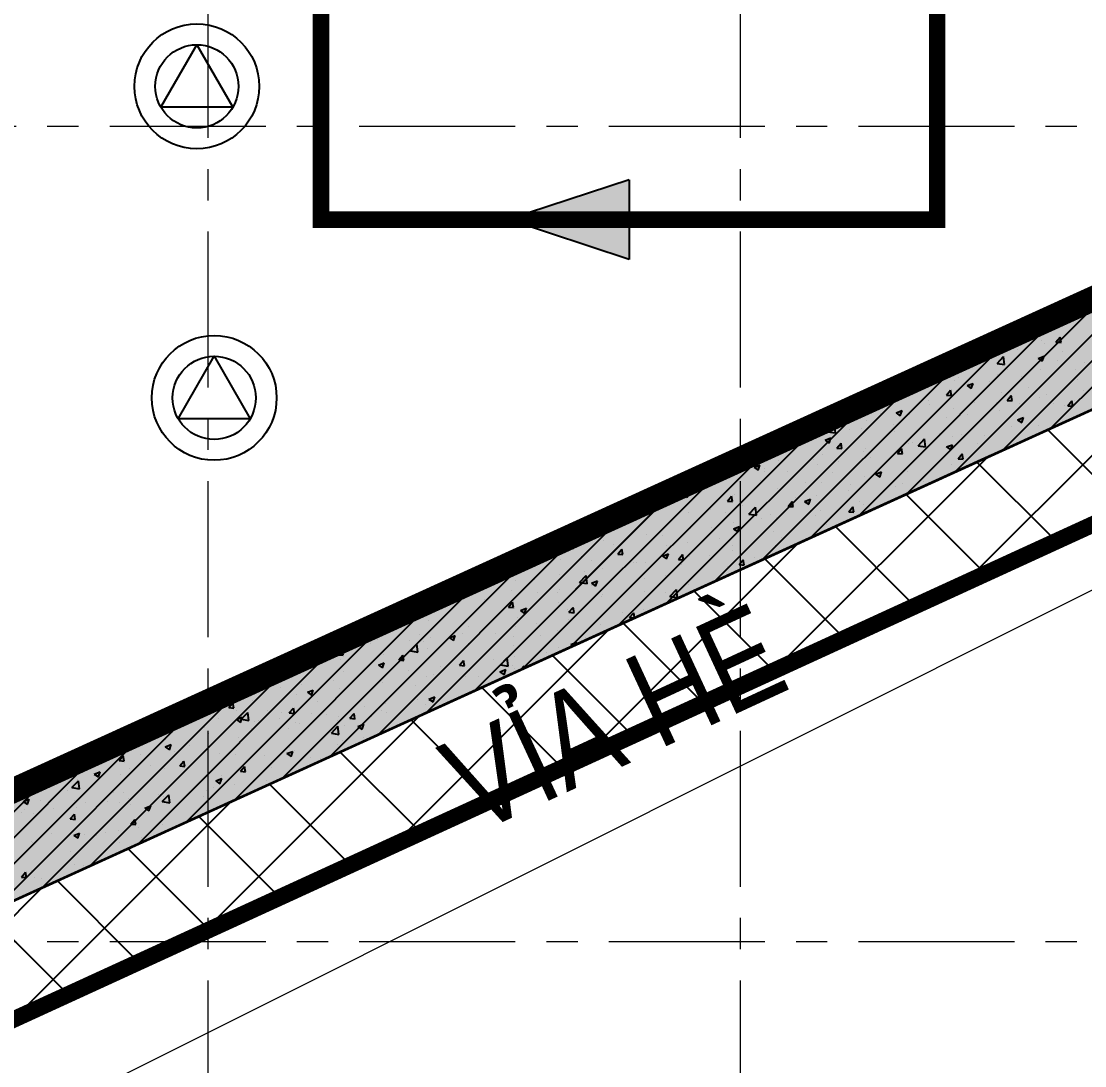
# Model space of a CAD drawing. Header units: millimetres. Extents: x -346728 to 1320345, y -537202 to -385966.
# Drawn here: x 439029 to 451812, y -480235 to -467681 of the extents above; entities that cross this region are included whole.
import ezdxf
from ezdxf.xclip import XClip

# ---------------------------------------------------------------- set-up
doc = ezdxf.new("R2010")
doc.units = ezdxf.units.MM
doc.header["$LTSCALE"] = 100
doc.header["$XCLIPFRAME"] = 2
for name, pattern in [('DASHED2', [0.375, 0.25, -0.125]), ('HIDDEN', [9.525, 6.35, -3.175]), ('X1326_GLB$0$CENTER', [2, 1.25, -0.25, 0.25, -0.25])]:
    doc.linetypes.add(name, pattern=pattern)
for name, color, linetype, lineweight in [('0 T TEXT', 7, 'Continuous', 13), ('L.DUONG', 234, 'Continuous', 15), ('LINE', 7, 'Continuous', 13), ('X1326_GLB$0$A-tim', 8, 'X1326_GLB$0$CENTER', 9)]:
    doc.layers.add(name, color=color, linetype=linetype, lineweight=lineweight)
for name, color, linetype in [('DM', 8, 'Continuous'), ('hach', 253, 'Continuous'), ('PL', 3, 'Continuous'), ('thep doc', 6, 'Continuous'), ('W2', 4, 'Continuous'), ('XR_1326_csPL$0$hach', 253, 'Continuous'), ('XR_1326_csPL$0$W2', 4, 'Continuous')]:
    doc.layers.add(name, color=color, linetype=linetype)
doc.styles.add('TOAN - FONT ARIAL', font='Arial_1.ttf', dxfattribs={"width": 0.8})
doc.linetypes.add('FENCELINE2', pattern='A,0.25,-0.1,[132,ltypeshp.shx,S=0.1,R=0,X=-0.1,Y=0],-0.1,1', length=1.45)

# ---------------------------------------------------------------- blocks, each defined once
blk = doc.blocks.new('LVL-KHUNGTEN')
blk.add_lwpolyline([(61072.9, 41092.8), (119123.5, 41092.8), (119123.5, 61.9), (61072.9, 61.9)], close=True)
blk = doc.blocks.new('mb duong hh')
at = {"layer": '0 T TEXT', "color": 8, "linetype": 'DASHED2', "ltscale": 300}
blk.add_lwpolyline([(75940, 34596), (80501, 41668), (80491, 88861), (75484, 93868), (-20031, 93860), (-33610, 75885), (-26182, 55955), (-6300, 2612), (0, 0)], close=True, dxfattribs=at)
at = {"layer": 'LINE', "color": 252, "lineweight": 9}
blk.add_lwpolyline([(46995, 21406), (48214, 19209), (55528, 22490), (79633, 34556), (82900, 40330), (83008, 48620), (83152, 58204), (83577, 88420), (83093, 88629)], dxfattribs=at)
at = {"layer": '0 T TEXT', "lineweight": 9, "style": 'TOAN - FONT ARIAL', "width": 0.8}
blk.add_text('VỈA HÈ', height=1150, rotation=24.8605, dxfattribs=at).set_placement((62036, 26518))
blk = doc.blocks.new('MB HANG RAO TAM')
h = blk.add_hatch()
h.set_pattern_fill('ANSI37', color=8, scale=7000, style=0)
h.set_pattern_definition([(45, (527887.4, 631399.9), (-618.7184, 618.7184), []), (135, (527887.4, 631399.9), (-618.7184, -618.7184), [])])
h.paths.add_polyline_path([(89794, 74797), (94796, 69797), (94804, 22611), (90246, 15544), (52523, -1634), (34324, -9922), (14325, -19029), (8025, -16417), (-19267, 56832), (-5688, 74797), (41806, 74797), (65797, 74797)], flags=16)
h.paths.add_polyline_path([(-17293, 40146), (-15160, 40938), (-12777, 34516), (-15127, 33730), (-10493, 20001), (4784, -19373), (12548, -21453), (91490, 14752), (95488, 20874), (95620, 46027), (95770, 74597), (91825, 78101), (52350, 76926), (14008, 75822), (-9259, 75871), (-23844, 71027), (-24251, 60760)])
at = {"layer": 'L.DUONG', "color": 94, "linetype": 'FENCELINE2', "ltscale": 25, "const_width": 200, "elevation": 7850}
blk.add_lwpolyline([(13898, 75822), (14369, 75824), (20809, 75968), (32497, 76335), (48850, 76822), (75776, 77623), (91825, 78101), (95770, 74597), (95712, 63657), (95684, 58344), (95610, 44235), (95553, 33268), (95488, 20874), (91490, 14752), (75806, 7559), (49624, -4449), (26632, -14994), (12548, -21453), (4784, -19373), (0, -7161), (-6626, 9890)], dxfattribs=at)
at = {"layer": 'XR_1326_csPL$0$W2', "color": 7, "ltscale": 0.5, "elevation": 0}
blk.add_lwpolyline([(8025, -16417), (14325, -19029), (90246, 15544), (94804, 22611), (94796, 69797), (89794, 74797), (-5688, 74797), (-19267, 56832)], close=True, dxfattribs=at)

msp = doc.modelspace()

# ---------------------------------------------------------------- hatches: boundary and pattern name
at = {"layer": 'hach'}
h = msp.add_hatch(dxfattribs=at)
h.set_pattern_fill('ANSI31', color=256, scale=70)
h.set_pattern_definition([(45, (342151.22, -508591.22), (-157.15448, 157.15448), [])])
h.paths.add_polyline_path([(362433.4, -410142.2), (348853.9, -428107.5), (376146.7, -501359), (382446.8, -503970.9), (458369.1, -469396.6), (462927.9, -462329.4), (462919.8, -415142.7), (457917.8, -410142.2)])
h.paths.add_polyline_path([(363030.6, -411342.2), (350208.3, -428305.7), (377088.8, -500450.6), (382424.3, -502662.6), (457551.5, -468450.4), (461727.8, -461976.1), (461719.7, -415639.4), (457420.9, -411342.2)], flags=16)
h = msp.add_hatch(dxfattribs=at)
h.set_pattern_fill('AR-CONC', color=256, scale=4)
h.set_pattern_definition([(50, (342151.2, -508591.2), (728.7387, -63.7563), [76.2, -838.2]), (355, (342151.2, -508591.2), (-140.9737, 764.2274), [60.96, -670.5623]), (100.45144, (342211.95, -508596.54), (587.765, 700.471), [64.76, -712.361]), (46.1842, (342151.2, -508388), (1084.316, -168.1693), [114.3, -1257.3]), (96.63556, (342241.6, -508402), (949.6165, 989.7045), [97.14, -1068.5424]), (351.18415, (342151.2, -508388), (949.6165, 989.7045), [91.44, -1005.839]), (21, (342252.8, -508438.8), (606.4576, -409.0608), [76.2, -838.2]), (326, (342252.8, -508438.8), (247.208, 736.752), [60.96, -670.56]), (71.45144, (342303.36, -508472.9), (853.6657, 327.691), [64.76, -712.3598]), (37.5, (342151.22, -508591.22), (12.3544, 338.22016), [0, -662.432, 0, -680.72, 0, -673.1]), (7.5, (342151.22, -508591.22), (267.27865, 400.7223), [0, -388.112, 0, -647.192, 0, -256.54]), (327.5, (341924.65, -508591.22), (542.3624, -22.91498), [0, -254, 0, -792.48, 0, -1051.56]), (317.5, (341823.05, -508591.2), (592.5167, 101.706), [0, -330.2, 0, -526.288, 0, -746.76])])
h.paths.add_polyline_path([(362433.4, -410142.2), (348853.9, -428107.5), (376146.7, -501359), (382446.8, -503970.9), (458369.1, -469396.6), (462927.9, -462329.4), (462919.8, -415142.7), (457917.8, -410142.2)])
h.paths.add_polyline_path([(363030.6, -411342.2), (350208.3, -428305.7), (377088.8, -500450.6), (382424.3, -502662.6), (457551.5, -468450.4), (461727.8, -461976.1), (461719.7, -415639.4), (457420.9, -411342.2)], flags=16)

# ---------------------------------------------------------------- linework, layer by layer
at = {"layer": 'PL', "elevation": -1404.9}
for points in [[(441572.6, -468713.3), (440706.6, -468713.3), (441139.6, -467963.3)], [(441572.6, -468713.3), (440706.6, -468713.3), (441139.6, -467963.3)], [(441781.1, -472457.5), (440915.1, -472457.5), (441348.1, -471707.5)], [(441781.1, -472457.5), (440915.1, -472457.5), (441348.1, -471707.5)]]:
    msp.add_lwpolyline(points, close=True, dxfattribs=at)
at = {"layer": 'PL'}
for centre, radius in [((441139.6, -468463.3, -1404.9), 750), ((441139.6, -468463.3, -1404.9), 750), ((441139.6, -468463.3, -1404.9), 500), ((441139.6, -468463.3, -1404.9), 500), ((441348.1, -472207.5, -1404.9), 750), ((441348.1, -472207.5, -1404.9), 750), ((441348.1, -472207.5, -1404.9), 500), ((441348.1, -472207.5, -1404.9), 500)]:
    msp.add_circle(centre, radius, dxfattribs=at)
at = {"layer": 'W2', "ltscale": 0.5, "elevation": -1404.9}
for points in [[(362433.4, -410142.2), (348853.9, -428107.5), (376146.7, -501359), (382446.8, -503970.9), (458369.1, -469396.6), (462927.9, -462329.4), (462919.6, -415142.1), (457917.8, -410142.2)], [(363030.6, -411342.2), (350208.3, -428305.7), (377088.8, -500450.6), (382424.3, -502662.6), (457551.5, -468450.4), (461727.8, -461976.1), (461719.7, -415639.4), (457420.9, -411342.2)]]:
    msp.add_lwpolyline(points, close=True, dxfattribs=at)
at = {"layer": 'X1326_GLB$0$A-tim', "ltscale": 15}
for p, q in [((441271.2, -398208.6, -1404.9), (441271.2, -512162.7, -1404.9)), ((447671.3, -398208.6, -1404.9), (447671.3, -512162.7, -1404.9)), ((341092.1, -468941.8, -1404.9), (475778.7, -468941.8, -1404.9)), ((341092.1, -478741.8, -1404.9), (475778.7, -478741.8, -1404.9))]:
    msp.add_line(p, q, dxfattribs=at)
at = {"layer": 'XR_1326_csPL$0$hach', "color": 250}
for p, q in [((451411.4, -472565.1, -1404.9), (453832.5, -470143.9, -1404.9)), ((450834.2, -472827.9, -1404.9), (453255.4, -470406.8, -1404.9)), ((450257.1, -473090.7, -1404.9), (452678.2, -470669.6, -1404.9)), ((449680, -473353.5, -1404.9), (452101.1, -470932.4, -1404.9)), ((451752.6, -471130.9, -1404.9), (451752.6, -471130.9, -1404.9)), ((449102.8, -473616.4, -1404.9), (451524, -471195.2, -1404.9)), ((451424.4, -471244.4, -1404.9), (451424.4, -471244.4, -1404.9)), ((448525.7, -473879.2, -1404.9), (450946.8, -471458, -1404.9)), ((451294.9, -471523.5, -1404.9), (451294.9, -471523.5, -1404.9)), ((451324.3, -471555.2, -1404.9), (451324.3, -471555.2, -1404.9)), ((451466.5, -471537.7, -1404.9), (451515.5, -471479.3, -1404.9)), ((451466.5, -471537.7, -1404.9), (451527.2, -471543, -1404.9)), ((451527, -471543, -1404.9), (451515.3, -471479.3, -1404.9)), ((450685.2, -471639.3, -1404.9), (450685.2, -471639.3, -1404.9)), ((450781.7, -471588.5, -1404.9), (450781.7, -471588.5, -1404.9)), ((450939.5, -471605.8, -1404.9), (450939.5, -471605.8, -1404.9)), ((451008.1, -471624.4, -1404.9), (451008.1, -471624.4, -1404.9)), ((451550.4, -471647.3, -1404.9), (451550.4, -471647.3, -1404.9)), ((447948.6, -474142, -1404.9), (450369.7, -471720.9, -1404.9)), ((450757.8, -471793.8, -1404.9), (450848.2, -471807.8, -1404.9)), ((450757.9, -471793.9, -1404.9), (450837, -471711.4, -1404.9)), ((450848.2, -471807.9, -1404.9), (450836.9, -471711.4, -1404.9)), ((451251.7, -471732.9, -1404.9), (451322.9, -471705.6, -1404.9)), ((451251.7, -471733, -1404.9), (451302.2, -471767.1, -1404.9)), ((451302.2, -471767.1, -1404.9), (451322.8, -471705.7, -1404.9)), ((451480.6, -471763.9, -1404.9), (451480.6, -471763.9, -1404.9)), ((451810.2, -471785.5, -1404.9), (451810.2, -471785.5, -1404.9)), ((450769.3, -471926.7, -1404.9), (450769.3, -471926.7, -1404.9)), ((450888.1, -471865.6, -1404.9), (450888.1, -471865.6, -1404.9)), ((451282.5, -471861.7, -1404.9), (451282.5, -471861.7, -1404.9)), ((451698.7, -471871.4, -1404.9), (451698.7, -471871.4, -1404.9)), ((447371.5, -474404.8, -1404.9), (449792.6, -471983.7, -1404.9)), ((449703, -472069, -1404.9), (449703, -472069, -1404.9)), ((449720, -472074.5, -1404.9), (449720, -472074.5, -1404.9)), ((450247.7, -471998.3, -1404.9), (450247.7, -471998.3, -1404.9)), ((450295.5, -471967.3, -1404.9), (450295.5, -471967.3, -1404.9)), ((450398, -472060.7, -1404.9), (450448.6, -472094.8, -1404.9)), ((450398.1, -472060.6, -1404.9), (450469.2, -472033.3, -1404.9)), ((450417.9, -472040, -1404.9), (450417.9, -472040, -1404.9)), ((450448.6, -472094.8, -1404.9), (450469.2, -472033.4, -1404.9)), ((450672.2, -472006.6, -1404.9), (450672.2, -472006.6, -1404.9)), ((451057, -471955.9, -1404.9), (451057, -471955.9, -1404.9)), ((451724, -471987, -1404.9), (451724, -471987, -1404.9)), ((449391.5, -472175.2, -1404.9), (449391.5, -472175.2, -1404.9)), ((449725.5, -472097.7, -1404.9), (449725.5, -472097.7, -1404.9)), ((449776.2, -472124.5, -1404.9), (449776.2, -472124.5, -1404.9)), ((450150, -472174.4, -1404.9), (450199, -472116, -1404.9)), ((450150, -472174.4, -1404.9), (450210.7, -472179.7, -1404.9)), ((450210.5, -472179.7, -1404.9), (450198.8, -472116, -1404.9)), ((450267.9, -472120.7, -1404.9), (450267.9, -472120.7, -1404.9)), ((450539, -472190.4, -1404.9), (450539, -472190.4, -1404.9)), ((450810.2, -472143.6, -1404.9), (450810.2, -472143.6, -1404.9)), ((450878.8, -472238.1, -1404.9), (450927.7, -472179.8, -1404.9)), ((450939.3, -472243.5, -1404.9), (450927.5, -472179.8, -1404.9)), ((451131.5, -472088.7, -1404.9), (451131.5, -472088.7, -1404.9)), ((451270.1, -472199.9, -1404.9), (451270.1, -472199.9, -1404.9)), ((451352.6, -472166.5, -1404.9), (451352.6, -472166.5, -1404.9)), ((451797.8, -472123.8, -1404.9), (451797.8, -472123.8, -1404.9)), ((446794.3, -474667.6, -1404.9), (449215.5, -472246.5, -1404.9)), ((449397.4, -472211.3, -1404.9), (449397.4, -472211.3, -1404.9)), ((449939.7, -472234.2, -1404.9), (449939.7, -472234.2, -1404.9)), ((449946.5, -472292.1, -1404.9), (449946.5, -472292.1, -1404.9)), ((450482.1, -472257.1, -1404.9), (450482.1, -472257.1, -1404.9)), ((450757, -472265, -1404.9), (450757, -472265, -1404.9)), ((450878.8, -472238.1, -1404.9), (450939.5, -472243.4, -1404.9)), ((451024.4, -472280, -1404.9), (451024.4, -472280, -1404.9)), ((451431.4, -472272.1, -1404.9), (451431.4, -472272.1, -1404.9)), ((451566.8, -472303, -1404.9), (451566.8, -472303, -1404.9)), ((451607.5, -472301.9, -1404.9), (451656.5, -472243.5, -1404.9)), ((451607.5, -472301.9, -1404.9), (451668.2, -472307.2, -1404.9)), ((451668, -472307.2, -1404.9), (451656.2, -472243.6, -1404.9)), ((451685.8, -472238.7, -1404.9), (451685.8, -472238.7, -1404.9)), ((449354, -472393.8, -1404.9), (449354, -472393.8, -1404.9)), ((449544.4, -472388.3, -1404.9), (449615.5, -472361, -1404.9)), ((449544.4, -472388.4, -1404.9), (449594.9, -472422.5, -1404.9)), ((449594.9, -472422.5, -1404.9), (449615.5, -472361.1, -1404.9)), ((449707.6, -472412.7, -1404.9), (449707.6, -472412.7, -1404.9)), ((450150.6, -472440.8, -1404.9), (450150.6, -472440.8, -1404.9)), ((450235.3, -472336.5, -1404.9), (450235.3, -472336.5, -1404.9)), ((450405, -472407.3, -1404.9), (450405, -472407.3, -1404.9)), ((450789.8, -472356.6, -1404.9), (450789.8, -472356.6, -1404.9)), ((451004.5, -472469.7, -1404.9), (451075.7, -472442.4, -1404.9)), ((451055, -472503.8, -1404.9), (451075.6, -472442.4, -1404.9)), ((451519.5, -472444.3, -1404.9), (451519.5, -472444.3, -1404.9)), ((446217.2, -474930.5, -1404.9), (448638.3, -472509.3, -1404.9)), ((448672.8, -472549.3, -1404.9), (448672.8, -472549.3, -1404.9)), ((448723.9, -472615.4, -1404.9), (448803.1, -472533, -1404.9)), ((448761.4, -472495.5, -1404.9), (448761.4, -472495.5, -1404.9)), ((448814.2, -472629.5, -1404.9), (448803, -472533, -1404.9)), ((449124.2, -472575.9, -1404.9), (449124.2, -472575.9, -1404.9)), ((449194.4, -472477.7, -1404.9), (449194.4, -472477.7, -1404.9)), ((449509, -472525.2, -1404.9), (449509, -472525.2, -1404.9)), ((450927, -472546, -1404.9), (450927, -472546, -1404.9)), ((451004.5, -472469.8, -1404.9), (451055, -472503.8, -1404.9)), ((451257.8, -472538.1, -1404.9), (451257.8, -472538.1, -1404.9)), ((448690.7, -472716, -1404.9), (448761.9, -472688.7, -1404.9)), ((448723.9, -472615.4, -1404.9), (448814.2, -472629.4, -1404.9)), ((448741.2, -472750.2, -1404.9), (448761.8, -472688.8, -1404.9)), ((448869.8, -472609.4, -1404.9), (448869.8, -472609.4, -1404.9)), ((448981, -472591.3, -1404.9), (448981, -472591.3, -1404.9)), ((449523.4, -472614.2, -1404.9), (449523.4, -472614.2, -1404.9)), ((449808.2, -472783.6, -1404.9), (449887.4, -472701.1, -1404.9)), ((449898.5, -472797.6, -1404.9), (449887.3, -472701.1, -1404.9)), ((450065.7, -472637.1, -1404.9), (450065.7, -472637.1, -1404.9)), ((450223, -472674.7, -1404.9), (450223, -472674.7, -1404.9)), ((450334.5, -472647.7, -1404.9), (450334.5, -472647.7, -1404.9)), ((450608.1, -472660, -1404.9), (450608.1, -472660, -1404.9)), ((450744.6, -472603.2, -1404.9), (450744.6, -472603.2, -1404.9)), ((451150.5, -472682.9, -1404.9), (451150.5, -472682.9, -1404.9)), ((451164.1, -472672.9, -1404.9), (451164.1, -472672.9, -1404.9)), ((445640.1, -475193.3, -1404.9), (448061.2, -472772.1, -1404.9)), ((448113.9, -472748.1, -1404.9), (448165.5, -472752.6, -1404.9)), ((448165.3, -472752.7, -1404.9), (448160.5, -472726.9, -1404.9)), ((448690.7, -472716.1, -1404.9), (448741.2, -472750.2, -1404.9)), ((448833.5, -472811.1, -1404.9), (448882.5, -472752.7, -1404.9)), ((448833.5, -472811.1, -1404.9), (448894.2, -472816.4, -1404.9)), ((448894, -472816.4, -1404.9), (448882.3, -472752.8, -1404.9)), ((449182.1, -472815.9, -1404.9), (449182.1, -472815.9, -1404.9)), ((449562.2, -472874.8, -1404.9), (449611.2, -472816.5, -1404.9)), ((449622.8, -472880.2, -1404.9), (449611, -472816.5, -1404.9)), ((449695.3, -472750.9, -1404.9), (449695.3, -472750.9, -1404.9)), ((449742, -472749.4, -1404.9), (449742, -472749.4, -1404.9)), ((449808.2, -472783.5, -1404.9), (449898.6, -472797.5, -1404.9)), ((449883.3, -472841.5, -1404.9), (449883.3, -472841.5, -1404.9)), ((450137.7, -472808, -1404.9), (450137.7, -472808, -1404.9)), ((450150.8, -472797.4, -1404.9), (450201.4, -472831.5, -1404.9)), ((450150.9, -472797.4, -1404.9), (450222, -472770.1, -1404.9)), ((450201.4, -472831.5, -1404.9), (450222, -472770.1, -1404.9)), ((450522.5, -472757.3, -1404.9), (450522.5, -472757.3, -1404.9)), ((448132.7, -472963.7, -1404.9), (448132.7, -472963.7, -1404.9)), ((448556.9, -472952.8, -1404.9), (448556.9, -472952.8, -1404.9)), ((448660.4, -472887.5, -1404.9), (448660.4, -472887.5, -1404.9)), ((449149.5, -472851.1, -1404.9), (449149.5, -472851.1, -1404.9)), ((449241.7, -472926, -1404.9), (449241.7, -472926, -1404.9)), ((449562.2, -472874.8, -1404.9), (449623, -472880.2, -1404.9)), ((450291, -472938.6, -1404.9), (450340, -472880.2, -1404.9)), ((450291, -472938.6, -1404.9), (450351.7, -472943.9, -1404.9)), ((450351.5, -472944, -1404.9), (450339.7, -472880.3, -1404.9)), ((445062.9, -475456.1, -1404.9), (447484.1, -473035, -1404.9)), ((447619.5, -473028.7, -1404.9), (447619.5, -473028.7, -1404.9)), ((447698.4, -473064.6, -1404.9), (447698.4, -473064.6, -1404.9)), ((447837, -473043.8, -1404.9), (447887.6, -473077.9, -1404.9)), ((447837.1, -473043.7, -1404.9), (447908.2, -473016.4, -1404.9)), ((447887.6, -473077.9, -1404.9), (447908.2, -473016.5, -1404.9)), ((447960.9, -473094.6, -1404.9), (447960.9, -473094.6, -1404.9)), ((447964.4, -473054.5, -1404.9), (447964.4, -473054.5, -1404.9)), ((448240.8, -473087.5, -1404.9), (448240.8, -473087.5, -1404.9)), ((448602.6, -473010.1, -1404.9), (448602.6, -473010.1, -1404.9)), ((448856.9, -472976.6, -1404.9), (448856.9, -472976.6, -1404.9)), ((449297.2, -473125.1, -1404.9), (449368.3, -473097.8, -1404.9)), ((449347.7, -473159.2, -1404.9), (449368.3, -473097.8, -1404.9)), ((449682.9, -473089.1, -1404.9), (449682.9, -473089.1, -1404.9)), ((450210.6, -473012.9, -1404.9), (450210.6, -473012.9, -1404.9)), ((447321.8, -473178.7, -1404.9), (447321.8, -473178.7, -1404.9)), ((447370.3, -473178.2, -1404.9), (447370.3, -473178.2, -1404.9)), ((447371.9, -473156.2, -1404.9), (447371.9, -473156.2, -1404.9)), ((447576.1, -473145.2, -1404.9), (447576.1, -473145.2, -1404.9)), ((447912.7, -473201.1, -1404.9), (447912.7, -473201.1, -1404.9)), ((448455, -473224, -1404.9), (448455, -473224, -1404.9)), ((448648.1, -473225.7, -1404.9), (448648.1, -473225.7, -1404.9)), ((448783.2, -473110.4, -1404.9), (448783.2, -473110.4, -1404.9)), ((449169.7, -473154.2, -1404.9), (449169.7, -473154.2, -1404.9)), ((449297.2, -473125.1, -1404.9), (449347.7, -473159.2, -1404.9)), ((449325.5, -473133.4, -1404.9), (449325.5, -473133.4, -1404.9)), ((449867.9, -473156.3, -1404.9), (449867.9, -473156.3, -1404.9)), ((449870.4, -473208.7, -1404.9), (449870.4, -473208.7, -1404.9)), ((444485.8, -475718.9, -1404.9), (446907, -473297.8, -1404.9)), ((446788.3, -473384, -1404.9), (446832, -473331.9, -1404.9)), ((446848.8, -473389.4, -1404.9), (446837.7, -473329.3, -1404.9)), ((446983.4, -473371.4, -1404.9), (447054.5, -473344.1, -1404.9)), ((447033.9, -473405.5, -1404.9), (447054.5, -473344.1, -1404.9)), ((448120.4, -473301.9, -1404.9), (448120.4, -473301.9, -1404.9)), ((448974.4, -473326.7, -1404.9), (448974.4, -473326.7, -1404.9)), ((448997.4, -473246.9, -1404.9), (448997.4, -473246.9, -1404.9)), ((449539.7, -473269.8, -1404.9), (449539.7, -473269.8, -1404.9)), ((449616.1, -473242.2, -1404.9), (449616.1, -473242.2, -1404.9)), ((446690, -473437, -1404.9), (446758.8, -473365.2, -1404.9)), ((446690, -473436.9, -1404.9), (446780.3, -473450.9, -1404.9)), ((446780.3, -473451, -1404.9), (446769.7, -473360.3, -1404.9)), ((446788.3, -473384, -1404.9), (446849, -473389.4, -1404.9)), ((446983.4, -473371.5, -1404.9), (447033.9, -473405.5, -1404.9)), ((447085.5, -473438.5, -1404.9), (447085.5, -473438.5, -1404.9)), ((447517, -473447.8, -1404.9), (447566, -473389.4, -1404.9)), ((447517, -473447.8, -1404.9), (447577.7, -473453.1, -1404.9)), ((447577.5, -473453.2, -1404.9), (447565.8, -473389.5, -1404.9)), ((447607.2, -473366.9, -1404.9), (447607.2, -473366.9, -1404.9)), ((448245.7, -473511.6, -1404.9), (448294.7, -473453.2, -1404.9)), ((448306.3, -473516.9, -1404.9), (448294.5, -473453.2, -1404.9)), ((448335.3, -473410.8, -1404.9), (448335.3, -473410.8, -1404.9)), ((448443.5, -473452.8, -1404.9), (448514.7, -473425.4, -1404.9)), ((448443.5, -473452.8, -1404.9), (448494, -473486.9, -1404.9)), ((448494, -473486.9, -1404.9), (448514.6, -473425.5, -1404.9)), ((448589.6, -473377.3, -1404.9), (448589.6, -473377.3, -1404.9)), ((449107.5, -473457.3, -1404.9), (449107.5, -473457.3, -1404.9)), ((443908.7, -475981.7, -1404.9), (446329.8, -473560.6, -1404.9)), ((446411.6, -473535.2, -1404.9), (446411.6, -473535.2, -1404.9)), ((446557.8, -473514.6, -1404.9), (446557.8, -473514.6, -1404.9)), ((446953.9, -473558.1, -1404.9), (446953.9, -473558.1, -1404.9)), ((447054.5, -473579.5, -1404.9), (447054.5, -473579.5, -1404.9)), ((447308.8, -473546, -1404.9), (447308.8, -473546, -1404.9)), ((447496.3, -473581.1, -1404.9), (447496.3, -473581.1, -1404.9)), ((447693.6, -473495.3, -1404.9), (447693.6, -473495.3, -1404.9)), ((447774.3, -473605.1, -1404.9), (447853.4, -473522.7, -1404.9)), ((447774.3, -473605.1, -1404.9), (447864.6, -473619.1, -1404.9)), ((447864.6, -473619.2, -1404.9), (447853.4, -473522.7, -1404.9)), ((448038.7, -473604, -1404.9), (448038.7, -473604, -1404.9)), ((448245.7, -473511.6, -1404.9), (448306.5, -473516.9, -1404.9)), ((448515, -473559, -1404.9), (448515, -473559, -1404.9)), ((448635.7, -473563.9, -1404.9), (448635.7, -473563.9, -1404.9)), ((448974.5, -473575.3, -1404.9), (449023.5, -473516.9, -1404.9)), ((448974.5, -473575.3, -1404.9), (449035.2, -473580.6, -1404.9)), ((449035, -473580.7, -1404.9), (449023.2, -473517, -1404.9)), ((449157.4, -473492.4, -1404.9), (449157.4, -473492.4, -1404.9)), ((446028, -473714.6, -1404.9), (446028, -473714.6, -1404.9)), ((446129.7, -473699.1, -1404.9), (446200.9, -473671.8, -1404.9)), ((446129.7, -473699.1, -1404.9), (446180.2, -473733.2, -1404.9)), ((446180.2, -473733.2, -1404.9), (446200.8, -473671.8, -1404.9)), ((446412.8, -473663.9, -1404.9), (446412.8, -473663.9, -1404.9)), ((447594.8, -473705.1, -1404.9), (447594.8, -473705.1, -1404.9)), ((447922.5, -473660.7, -1404.9), (447922.5, -473660.7, -1404.9)), ((448108, -473640.1, -1404.9), (448108, -473640.1, -1404.9)), ((448581, -473626.9, -1404.9), (448581, -473626.9, -1404.9)), ((448707.1, -473727.4, -1404.9), (448707.1, -473727.4, -1404.9)), ((448936.6, -473692.1, -1404.9), (448937.8, -473690.8, -1404.9)), ((448937.8, -473691.5, -1404.9), (448937.7, -473690.8, -1404.9)), ((443331.6, -476244.5, -1404.9), (445752.7, -473823.4, -1404.9)), ((446545.5, -473852.9, -1404.9), (446545.5, -473852.9, -1404.9)), ((446737.4, -473864.1, -1404.9), (446737.4, -473864.1, -1404.9)), ((447073.2, -473776.7, -1404.9), (447073.2, -473776.7, -1404.9)), ((447330, -473762.4, -1404.9), (447330, -473762.4, -1404.9)), ((447589.8, -473780.5, -1404.9), (447640.4, -473814.6, -1404.9)), ((447589.9, -473780.4, -1404.9), (447661, -473753.1, -1404.9)), ((447640.4, -473814.6, -1404.9), (447661, -473753.2, -1404.9)), ((448068, -473811.6, -1404.9), (448068, -473811.6, -1404.9)), ((448322.3, -473778.1, -1404.9), (448322.3, -473778.1, -1404.9)), ((445471.8, -474020.8, -1404.9), (445520.7, -473962.4, -1404.9)), ((445510.6, -473989.4, -1404.9), (445510.6, -473989.4, -1404.9)), ((445532.3, -474026.1, -1404.9), (445520.5, -473962.4, -1404.9)), ((446032.3, -473917.9, -1404.9), (446032.3, -473917.9, -1404.9)), ((446144.9, -473965.8, -1404.9), (446144.9, -473965.8, -1404.9)), ((446787.2, -473980.2, -1404.9), (446787.2, -473980.2, -1404.9)), ((447041.6, -473946.7, -1404.9), (447041.6, -473946.7, -1404.9)), ((447426.3, -473896, -1404.9), (447426.3, -473896, -1404.9)), ((447573.4, -473985.5, -1404.9), (447573.4, -473985.5, -1404.9)), ((448095.7, -473978.3, -1404.9), (448095.7, -473978.3, -1404.9)), ((448165.9, -473883.8, -1404.9), (448165.9, -473883.8, -1404.9)), ((442754.4, -476507.4, -1404.9), (445175.6, -474086.2, -1404.9)), ((445288.1, -474035, -1404.9), (445326.6, -474060.9, -1404.9)), ((445326.6, -474060.9, -1404.9), (445343.8, -474009.6, -1404.9)), ((445471.8, -474020.8, -1404.9), (445532.5, -474026.1, -1404.9)), ((445552.4, -474067.5, -1404.9), (445552.4, -474067.5, -1404.9)), ((445671.4, -474031.5, -1404.9), (445671.4, -474031.5, -1404.9)), ((445760.8, -474115.3, -1404.9), (445760.8, -474115.3, -1404.9)), ((446145.6, -474064.6, -1404.9), (446145.6, -474064.6, -1404.9)), ((446200.5, -474084.5, -1404.9), (446249.5, -474026.1, -1404.9)), ((446200.5, -474084.5, -1404.9), (446261.2, -474089.8, -1404.9)), ((446213.7, -474054.4, -1404.9), (446213.7, -474054.4, -1404.9)), ((446261, -474089.9, -1404.9), (446249.3, -474026.2, -1404.9)), ((446736.2, -474108.1, -1404.9), (446807.3, -474080.8, -1404.9)), ((446736.2, -474108.2, -1404.9), (446786.7, -474142.3, -1404.9)), ((446756.1, -474077.3, -1404.9), (446756.1, -474077.3, -1404.9)), ((446786.7, -474142.3, -1404.9), (446807.3, -474080.9, -1404.9)), ((446929.2, -474148.3, -1404.9), (446978.2, -474089.9, -1404.9)), ((446989.8, -474153.6, -1404.9), (446978, -474089.9, -1404.9)), ((446980.9, -474087.2, -1404.9), (446980.9, -474087.2, -1404.9)), ((447060.8, -474114.9, -1404.9), (447060.8, -474114.9, -1404.9)), ((447298.5, -474100.2, -1404.9), (447298.5, -474100.2, -1404.9)), ((447582.5, -474043.4, -1404.9), (447582.5, -474043.4, -1404.9)), ((444864.8, -474233.3, -1404.9), (444864.8, -474233.3, -1404.9)), ((445343.2, -474145, -1404.9), (445343.2, -474145, -1404.9)), ((445506.4, -474148.8, -1404.9), (445506.4, -474148.8, -1404.9)), ((445885.6, -474168, -1404.9), (445885.6, -474168, -1404.9)), ((446388.4, -474188.9, -1404.9), (446388.4, -474188.9, -1404.9)), ((446427.9, -474190.9, -1404.9), (446427.9, -474190.9, -1404.9)), ((446533.1, -474191.1, -1404.9), (446533.1, -474191.1, -1404.9)), ((446929.2, -474148.3, -1404.9), (446990, -474153.6, -1404.9)), ((446970.3, -474213.8, -1404.9), (446970.3, -474213.8, -1404.9)), ((447512.7, -474236.7, -1404.9), (447512.7, -474236.7, -1404.9)), ((447658, -474212, -1404.9), (447707, -474153.7, -1404.9)), ((447658, -474212, -1404.9), (447718.7, -474217.3, -1404.9)), ((447718.5, -474217.4, -1404.9), (447706.7, -474153.7, -1404.9)), ((447840.8, -474123.1, -1404.9), (447840.8, -474123.1, -1404.9)), ((442177.3, -476770.2, -1404.9), (444598.4, -474349, -1404.9)), ((445498.3, -474327.7, -1404.9), (445498.3, -474327.7, -1404.9)), ((445740.4, -474426.7, -1404.9), (445819.5, -474344.2, -1404.9)), ((445795.9, -474290.6, -1404.9), (445795.9, -474290.6, -1404.9)), ((445830.7, -474440.7, -1404.9), (445819.5, -474344.2, -1404.9)), ((446019.9, -474256.1, -1404.9), (446019.9, -474256.1, -1404.9)), ((446774.3, -474347.4, -1404.9), (446774.3, -474347.4, -1404.9)), ((447159.1, -474296.8, -1404.9), (447159.1, -474296.8, -1404.9)), ((444384.5, -474502.1, -1404.9), (444384.5, -474502.1, -1404.9)), ((444457.4, -474468.9, -1404.9), (444457.4, -474468.9, -1404.9)), ((444610.8, -474494, -1404.9), (444610.8, -474494, -1404.9)), ((444970.6, -474403.8, -1404.9), (444970.6, -474403.8, -1404.9)), ((445203.3, -474392.3, -1404.9), (445203.3, -474392.3, -1404.9)), ((445740.3, -474426.6, -1404.9), (445830.7, -474440.6, -1404.9)), ((445878.3, -474465.4, -1404.9), (445878.3, -474465.4, -1404.9)), ((445882.5, -474435.8, -1404.9), (445953.7, -474408.5, -1404.9)), ((445882.5, -474435.9, -1404.9), (445933, -474470, -1404.9)), ((445933, -474470, -1404.9), (445953.6, -474408.6, -1404.9)), ((446519.9, -474380.9, -1404.9), (446519.9, -474380.9, -1404.9)), ((447048.5, -474453.1, -1404.9), (447048.5, -474453.1, -1404.9)), ((441600.2, -477033, -1404.9), (444021.3, -474611.9, -1404.9)), ((444155.3, -474657.5, -1404.9), (444204.2, -474599.1, -1404.9)), ((444215.8, -474662.8, -1404.9), (444204, -474599.1, -1404.9)), ((444926.9, -474525, -1404.9), (444926.9, -474525, -1404.9)), ((445239.1, -474549.5, -1404.9), (445239.1, -474549.5, -1404.9)), ((445469.2, -474547.9, -1404.9), (445469.2, -474547.9, -1404.9)), ((445493.5, -474516, -1404.9), (445493.5, -474516, -1404.9)), ((446007.6, -474594.3, -1404.9), (446007.6, -474594.3, -1404.9)), ((446011.6, -474570.8, -1404.9), (446011.6, -474570.8, -1404.9)), ((446520.8, -474529.3, -1404.9), (446520.8, -474529.3, -1404.9)), ((446554, -474593.8, -1404.9), (446554, -474593.8, -1404.9)), ((446776.4, -474544.5, -1404.9), (446776.4, -474544.5, -1404.9)), ((446824.7, -474594.8, -1404.9), (446903.8, -474512.4, -1404.9)), ((446824.7, -474594.8, -1404.9), (446915, -474608.8, -1404.9)), ((446915, -474608.9, -1404.9), (446903.8, -474512.4, -1404.9)), ((443958.3, -474718.1, -1404.9), (443958.3, -474718.1, -1404.9)), ((444155.3, -474657.5, -1404.9), (444216, -474662.8, -1404.9)), ((444212.7, -474684.6, -1404.9), (444212.7, -474684.6, -1404.9)), ((444597.5, -474634, -1404.9), (444597.5, -474634, -1404.9)), ((444884, -474721.2, -1404.9), (444933, -474662.9, -1404.9)), ((444884, -474721.2, -1404.9), (444944.7, -474726.5, -1404.9)), ((444944.5, -474726.6, -1404.9), (444932.8, -474662.9, -1404.9)), ((444958.2, -474742.1, -1404.9), (444958.2, -474742.1, -1404.9)), ((445028.9, -474763.5, -1404.9), (445100, -474736.2, -1404.9)), ((445079.4, -474797.7, -1404.9), (445100, -474736.3, -1404.9)), ((445485.9, -474665.9, -1404.9), (445485.9, -474665.9, -1404.9)), ((445591.4, -474747.9, -1404.9), (445591.4, -474747.9, -1404.9)), ((445612.7, -474785, -1404.9), (445661.7, -474726.6, -1404.9)), ((445673.3, -474790.3, -1404.9), (445661.5, -474726.7, -1404.9)), ((446183.9, -474646.2, -1404.9), (446183.9, -474646.2, -1404.9)), ((446507, -474748.1, -1404.9), (446507, -474748.1, -1404.9)), ((441023.1, -477295.8, -1404.9), (443444.2, -474874.7, -1404.9)), ((443923.4, -474878.6, -1404.9), (443923.4, -474878.6, -1404.9)), ((444445, -474807.1, -1404.9), (444445, -474807.1, -1404.9)), ((444998.9, -474849.6, -1404.9), (444998.9, -474849.6, -1404.9)), ((445028.8, -474763.6, -1404.9), (445079.4, -474797.7, -1404.9)), ((445611, -474866.1, -1404.9), (445611, -474866.1, -1404.9)), ((445612.7, -474785, -1404.9), (445673.5, -474790.3, -1404.9)), ((446252.6, -474781.6, -1404.9), (446252.6, -474781.6, -1404.9)), ((446341.5, -474848.7, -1404.9), (446390.5, -474790.4, -1404.9)), ((446341.5, -474848.7, -1404.9), (446387.7, -474852.8, -1404.9)), ((446400.7, -474846.9, -1404.9), (446390.2, -474790.4, -1404.9)), ((443395.7, -474954.8, -1404.9), (443395.7, -474954.8, -1404.9)), ((443644.3, -474998.4, -1404.9), (443644.3, -474998.4, -1404.9)), ((444406.3, -474951.3, -1404.9), (444406.3, -474951.3, -1404.9)), ((444971.9, -474950.2, -1404.9), (444971.9, -474950.2, -1404.9)), ((445226.2, -474916.8, -1404.9), (445226.2, -474916.8, -1404.9)), ((445473.6, -475004.1, -1404.9), (445473.6, -475004.1, -1404.9)), ((445995.2, -474932.6, -1404.9), (445995.2, -474932.6, -1404.9)), ((440445.9, -477558.6, -1404.9), (442867.1, -475137.5, -1404.9)), ((443316.2, -475111.9, -1404.9), (443316.2, -475111.9, -1404.9)), ((443691.1, -475118.9, -1404.9), (443691.1, -475118.9, -1404.9)), ((443813.8, -475053, -1404.9), (443813.8, -475053, -1404.9)), ((443858.5, -475134.8, -1404.9), (443858.5, -475134.8, -1404.9)), ((443945.4, -475085.4, -1404.9), (443945.4, -475085.4, -1404.9)), ((444175.2, -475091.2, -1404.9), (444246.3, -475063.9, -1404.9)), ((444175.2, -475091.3, -1404.9), (444225.7, -475125.4, -1404.9)), ((444186.7, -475021.3, -1404.9), (444186.7, -475021.3, -1404.9)), ((444225.7, -475125.4, -1404.9), (444246.3, -475064, -1404.9)), ((444330.2, -475034.7, -1404.9), (444330.2, -475034.7, -1404.9)), ((444729, -475044.2, -1404.9), (444729, -475044.2, -1404.9)), ((444945.9, -475080.3, -1404.9), (444945.9, -475080.3, -1404.9)), ((445271.4, -475067.1, -1404.9), (445271.4, -475067.1, -1404.9)), ((445813.7, -475090, -1404.9), (445813.7, -475090, -1404.9)), ((442628.8, -475256.4, -1404.9), (442628.8, -475256.4, -1404.9)), ((442664.6, -475254, -1404.9), (442664.6, -475254, -1404.9)), ((442838.8, -475294.2, -1404.9), (442887.7, -475235.8, -1404.9)), ((442899.3, -475299.5, -1404.9), (442887.5, -475235.9, -1404.9)), ((443049.4, -475203.3, -1404.9), (443049.4, -475203.3, -1404.9)), ((443221.3, -475154.7, -1404.9), (443221.3, -475154.7, -1404.9)), ((443706.4, -475248.2, -1404.9), (443785.6, -475165.7, -1404.9)), ((443706.4, -475248.1, -1404.9), (443796.8, -475262.2, -1404.9)), ((443796.8, -475262.2, -1404.9), (443785.5, -475165.7, -1404.9)), ((443911, -475216.9, -1404.9), (443911, -475216.9, -1404.9)), ((444400.9, -475157.7, -1404.9), (444400.9, -475157.7, -1404.9)), ((444432.7, -475145.3, -1404.9), (444432.7, -475145.3, -1404.9)), ((444943.2, -475180.7, -1404.9), (444943.2, -475180.7, -1404.9)), ((445343.7, -475266.8, -1404.9), (445343.7, -475266.8, -1404.9)), ((445485.6, -475203.6, -1404.9), (445485.6, -475203.6, -1404.9)), ((445635.3, -475172.6, -1404.9), (445706.5, -475145.3, -1404.9)), ((445635.3, -475172.6, -1404.9), (445655.5, -475186.3, -1404.9)), ((445699.4, -475166.3, -1404.9), (445706.4, -475145.3, -1404.9)), ((442838.8, -475294.2, -1404.9), (442899.5, -475299.5, -1404.9)), ((442870.1, -475358.1, -1404.9), (442870.1, -475358.1, -1404.9)), ((443321.5, -475418.9, -1404.9), (443392.7, -475391.6, -1404.9)), ((443372, -475453.1, -1404.9), (443392.6, -475391.7, -1404.9)), ((443383.3, -475293, -1404.9), (443383.3, -475293, -1404.9)), ((443567.5, -475357.9, -1404.9), (443616.5, -475299.6, -1404.9)), ((443567.5, -475357.9, -1404.9), (443628.2, -475363.3, -1404.9)), ((443628, -475363.3, -1404.9), (443616.3, -475299.6, -1404.9)), ((444296.2, -475421.7, -1404.9), (444345.2, -475363.3, -1404.9)), ((444356.8, -475427.1, -1404.9), (444345, -475363.4, -1404.9)), ((444704.6, -475351, -1404.9), (444704.6, -475351, -1404.9)), ((444790.8, -475416.4, -1404.9), (444869.9, -475333.9, -1404.9)), ((444881.1, -475430.4, -1404.9), (444869.8, -475333.9, -1404.9)), ((444958.9, -475317.5, -1404.9), (444958.9, -475317.5, -1404.9)), ((439868.8, -477821.5, -1404.9), (442289.9, -475400.3, -1404.9)), ((442348.5, -475429.6, -1404.9), (442348.5, -475429.6, -1404.9)), ((442357.4, -475469, -1404.9), (442357.4, -475469, -1404.9)), ((442899.8, -475491.9, -1404.9), (442899.8, -475491.9, -1404.9)), ((443321.5, -475419, -1404.9), (443372, -475453.1, -1404.9)), ((443423.8, -475519.6, -1404.9), (443423.8, -475519.6, -1404.9)), ((443442.2, -475514.8, -1404.9), (443442.2, -475514.8, -1404.9)), ((443678.1, -475486.1, -1404.9), (443678.1, -475486.1, -1404.9)), ((444062.9, -475435.4, -1404.9), (444062.9, -475435.4, -1404.9)), ((444296.2, -475421.7, -1404.9), (444357, -475427, -1404.9)), ((444420.3, -475483.5, -1404.9), (444420.3, -475483.5, -1404.9)), ((444781.6, -475500.3, -1404.9), (444852.8, -475473, -1404.9)), ((444781.6, -475500.3, -1404.9), (444832.2, -475534.4, -1404.9)), ((444790.7, -475416.3, -1404.9), (444881.1, -475430.3, -1404.9)), ((444832.2, -475534.4, -1404.9), (444852.8, -475473, -1404.9)), ((444933.5, -475418.5, -1404.9), (444933.5, -475418.5, -1404.9)), ((444956.9, -475455.8, -1404.9), (444956.9, -475455.8, -1404.9)), ((445041.4, -475465.9, -1404.9), (445074, -475427.1, -1404.9)), ((445077.8, -475449.3, -1404.9), (445073.7, -475427.1, -1404.9)), ((442397.3, -475654.7, -1404.9), (442397.3, -475654.7, -1404.9)), ((442782.1, -475604.1, -1404.9), (442782.1, -475604.1, -1404.9)), ((443371, -475631.2, -1404.9), (443371, -475631.2, -1404.9)), ((443898.7, -475555.1, -1404.9), (443898.7, -475555.1, -1404.9)), ((443984.5, -475537.7, -1404.9), (443984.5, -475537.7, -1404.9)), ((444364.4, -475557.5, -1404.9), (444364.4, -475557.5, -1404.9)), ((444526.9, -475560.6, -1404.9), (444526.9, -475560.6, -1404.9)), ((439291.7, -478084.3, -1404.9), (441712.8, -475663.1, -1404.9)), ((441501.3, -475772.7, -1404.9), (441501.3, -475772.7, -1404.9)), ((442143, -475688.2, -1404.9), (442143, -475688.2, -1404.9)), ((442336.1, -475767.8, -1404.9), (442336.1, -475767.8, -1404.9)), ((442467.8, -475746.7, -1404.9), (442518.4, -475780.7, -1404.9)), ((442467.9, -475746.6, -1404.9), (442539, -475719.3, -1404.9)), ((442518.4, -475780.7, -1404.9), (442539, -475719.4, -1404.9)), ((442857.8, -475696.3, -1404.9), (442857.8, -475696.3, -1404.9)), ((443179.4, -475760.9, -1404.9), (443179.4, -475760.9, -1404.9)), ((443771.9, -475659.2, -1404.9), (443771.9, -475659.2, -1404.9)), ((441295.3, -475909, -1404.9), (441295.3, -475909, -1404.9)), ((441522.3, -475930.9, -1404.9), (441571.2, -475872.5, -1404.9)), ((441582.8, -475936.3, -1404.9), (441571, -475872.6, -1404.9)), ((441808.4, -475844, -1404.9), (441808.4, -475844, -1404.9)), ((442586.8, -475862.6, -1404.9), (442586.8, -475862.6, -1404.9)), ((443410.9, -475886.8, -1404.9), (443410.9, -475886.8, -1404.9)), ((443795.6, -475836.2, -1404.9), (443795.6, -475836.2, -1404.9)), ((443886.3, -475893.3, -1404.9), (443886.3, -475893.3, -1404.9)), ((443928, -475828, -1404.9), (443999.1, -475800.7, -1404.9)), ((443928, -475828, -1404.9), (443978.5, -475862.1, -1404.9)), ((443978.5, -475862.1, -1404.9), (443999.1, -475800.7, -1404.9)), ((444015.3, -475882.3, -1404.9), (444015.3, -475882.3, -1404.9)), ((438714.5, -478347.1, -1404.9), (441135.7, -475926, -1404.9)), ((441522.3, -475930.9, -1404.9), (441583, -475936.2, -1404.9)), ((441617.2, -475965.2, -1404.9), (441617.2, -475965.2, -1404.9)), ((441672.5, -476069.7, -1404.9), (441751.6, -475987.3, -1404.9)), ((441762.8, -476083.8, -1404.9), (441751.6, -475987.3, -1404.9)), ((441994.3, -475964.3, -1404.9), (441994.3, -475964.3, -1404.9)), ((442159.6, -475988.1, -1404.9), (442159.6, -475988.1, -1404.9)), ((442251, -475994.7, -1404.9), (442300, -475936.3, -1404.9)), ((442251, -475994.7, -1404.9), (442311.7, -476000, -1404.9)), ((442311.5, -476000, -1404.9), (442299.8, -475936.3, -1404.9)), ((442514.9, -476004.8, -1404.9), (442514.9, -476004.8, -1404.9)), ((442702, -476011.1, -1404.9), (442702, -476011.1, -1404.9)), ((442845.4, -476034.5, -1404.9), (442845.4, -476034.5, -1404.9)), ((442979.7, -476058.4, -1404.9), (443028.7, -476000, -1404.9)), ((443040.3, -476063.8, -1404.9), (443028.5, -476000.1, -1404.9)), ((443156.5, -475920.3, -1404.9), (443156.5, -475920.3, -1404.9)), ((443244.3, -476034, -1404.9), (443244.3, -476034, -1404.9)), ((443358.6, -475969.5, -1404.9), (443358.6, -475969.5, -1404.9)), ((443422.8, -475984, -1404.9), (443422.8, -475984, -1404.9)), ((441289.1, -476078.8, -1404.9), (441289.1, -476078.8, -1404.9)), ((441401.8, -476066, -1404.9), (441401.8, -476066, -1404.9)), ((441614.2, -476074.3, -1404.9), (441685.3, -476047, -1404.9)), ((441614.2, -476074.4, -1404.9), (441664.7, -476108.4, -1404.9)), ((441664.7, -476108.4, -1404.9), (441685.3, -476047, -1404.9)), ((441672.5, -476069.7, -1404.9), (441762.8, -476083.7, -1404.9)), ((441831.4, -476101.7, -1404.9), (441831.4, -476101.7, -1404.9)), ((441875.7, -476088.9, -1404.9), (441875.7, -476088.9, -1404.9)), ((442130.1, -476055.4, -1404.9), (442130.1, -476055.4, -1404.9)), ((442323.8, -476106, -1404.9), (442323.8, -476106, -1404.9)), ((442373.8, -476124.6, -1404.9), (442373.8, -476124.6, -1404.9)), ((442756.8, -476237.9, -1404.9), (442836, -476155.4, -1404.9)), ((442830.3, -476085.7, -1404.9), (442830.3, -476085.7, -1404.9)), ((442847.1, -476251.9, -1404.9), (442835.9, -476155.4, -1404.9)), ((442916.2, -476147.5, -1404.9), (442916.2, -476147.5, -1404.9)), ((442979.7, -476058.4, -1404.9), (443040.5, -476063.7, -1404.9)), ((443074.3, -476155.7, -1404.9), (443145.5, -476128.3, -1404.9)), ((443074.3, -476155.7, -1404.9), (443124.8, -476189.8, -1404.9)), ((443124.8, -476189.8, -1404.9), (443145.4, -476128.4, -1404.9)), ((438137.4, -478609.9, -1404.9), (440558.5, -476188.8, -1404.9)), ((440594.9, -476257.5, -1404.9), (440594.9, -476257.5, -1404.9)), ((440809.3, -476167.7, -1404.9), (440809.3, -476167.7, -1404.9)), ((440849.3, -476224.1, -1404.9), (440849.3, -476224.1, -1404.9)), ((441234.1, -476173.4, -1404.9), (441234.1, -476173.4, -1404.9)), ((441282.9, -476247.3, -1404.9), (441282.9, -476247.3, -1404.9)), ((441645.3, -476289.1, -1404.9), (441645.3, -476289.1, -1404.9)), ((441796.1, -476182.2, -1404.9), (441796.1, -476182.2, -1404.9)), ((442237.8, -476187.4, -1404.9), (442237.8, -476187.4, -1404.9)), ((442756.8, -476237.8, -1404.9), (442847.1, -476251.9, -1404.9)), ((443143.6, -476287.5, -1404.9), (443143.6, -476287.5, -1404.9)), ((443458.5, -476170.4, -1404.9), (443458.5, -476170.4, -1404.9)), ((440233.6, -476395, -1404.9), (440233.6, -476395, -1404.9)), ((440760.5, -476402, -1404.9), (440831.7, -476374.7, -1404.9)), ((440760.5, -476402, -1404.9), (440811, -476436.1, -1404.9)), ((440761.2, -476318.8, -1404.9), (440761.2, -476318.8, -1404.9)), ((440811, -476436.1, -1404.9), (440831.6, -476374.7, -1404.9)), ((441052.7, -476390.8, -1404.9), (441052.7, -476390.8, -1404.9)), ((442247.6, -476405.5, -1404.9), (442247.6, -476405.5, -1404.9)), ((442833.1, -476372.7, -1404.9), (442833.1, -476372.7, -1404.9)), ((442889.2, -476321, -1404.9), (442889.2, -476321, -1404.9)), ((437560.3, -478872.7, -1404.9), (439981.4, -476451.6, -1404.9)), ((440205.7, -476567.6, -1404.9), (440254.7, -476509.2, -1404.9)), ((440266.3, -476573, -1404.9), (440254.5, -476509.3, -1404.9)), ((440330.4, -476435.8, -1404.9), (440330.4, -476435.8, -1404.9)), ((440460.2, -476492.5, -1404.9), (440460.2, -476492.5, -1404.9)), ((440872.7, -476458.8, -1404.9), (440872.7, -476458.8, -1404.9)), ((441415.1, -476481.7, -1404.9), (441415.1, -476481.7, -1404.9)), ((441608.4, -476489.6, -1404.9), (441608.4, -476489.6, -1404.9)), ((441783.7, -476520.4, -1404.9), (441783.7, -476520.4, -1404.9)), ((441862.8, -476456.2, -1404.9), (441862.8, -476456.2, -1404.9)), ((441957.5, -476504.6, -1404.9), (441957.5, -476504.6, -1404.9)), ((442220.6, -476483.4, -1404.9), (442271.2, -476517.5, -1404.9)), ((442220.7, -476483.3, -1404.9), (442291.8, -476456, -1404.9)), ((442271.2, -476517.5, -1404.9), (442291.8, -476456.1, -1404.9)), ((442311.4, -476444.3, -1404.9), (442311.4, -476444.3, -1404.9)), ((442499.8, -476527.5, -1404.9), (442499.8, -476527.5, -1404.9)), ((442625.8, -476542.9, -1404.9), (442625.8, -476542.9, -1404.9)), ((439867.7, -476594.2, -1404.9), (439867.7, -476594.2, -1404.9)), ((440205.7, -476567.6, -1404.9), (440266.5, -476572.9, -1404.9)), ((440327.6, -476658.3, -1404.9), (440327.6, -476658.3, -1404.9)), ((440582, -476624.8, -1404.9), (440582, -476624.8, -1404.9)), ((440748.9, -476657, -1404.9), (440748.9, -476657, -1404.9)), ((440934.5, -476631.4, -1404.9), (440983.5, -476573, -1404.9)), ((440934.5, -476631.4, -1404.9), (440995.2, -476636.7, -1404.9)), ((440966.8, -476574.1, -1404.9), (440966.8, -476574.1, -1404.9)), ((440995, -476636.7, -1404.9), (440983.3, -476573, -1404.9)), ((441270.5, -476585.5, -1404.9), (441270.5, -476585.5, -1404.9)), ((441663.2, -476695.1, -1404.9), (441712.2, -476636.8, -1404.9)), ((441723.7, -476700.5, -1404.9), (441712, -476636.8, -1404.9)), ((442033.3, -476644.6, -1404.9), (442033.3, -476644.6, -1404.9)), ((436983.2, -479135.6, -1404.9), (439404.3, -476714.4, -1404.9)), ((439301.2, -476793.4, -1404.9), (439301.2, -476793.4, -1404.9)), ((439686, -476742.7, -1404.9), (439686, -476742.7, -1404.9)), ((439708, -476798.2, -1404.9), (439708, -476798.2, -1404.9)), ((439906.8, -476729.7, -1404.9), (439957.4, -476763.8, -1404.9)), ((439906.9, -476729.7, -1404.9), (439978, -476702.4, -1404.9)), ((439957.4, -476763.8, -1404.9), (439978, -476702.4, -1404.9)), ((440221.2, -476733.2, -1404.9), (440221.2, -476733.2, -1404.9)), ((441367, -476811, -1404.9), (441438.1, -476783.7, -1404.9)), ((441417.5, -476845.2, -1404.9), (441438.1, -476783.8, -1404.9)), ((441440.8, -476746.4, -1404.9), (441440.8, -476746.4, -1404.9)), ((441663.2, -476695.1, -1404.9), (441724, -476700.4, -1404.9)), ((439047.8, -476909.2, -1404.9), (439047.8, -476909.2, -1404.9)), ((439186.4, -476869.8, -1404.9), (439186.4, -476869.8, -1404.9)), ((439590.2, -476932.1, -1404.9), (439590.2, -476932.1, -1404.9)), ((439638.5, -476891.2, -1404.9), (439728.9, -476905.2, -1404.9)), ((439638.6, -476891.3, -1404.9), (439717.7, -476808.8, -1404.9)), ((439728.9, -476905.3, -1404.9), (439717.7, -476808.8, -1404.9)), ((440848.2, -476848.1, -1404.9), (440848.2, -476848.1, -1404.9)), ((441258.2, -476923.7, -1404.9), (441258.2, -476923.7, -1404.9)), ((441341.2, -476890.4, -1404.9), (441341.2, -476890.4, -1404.9)), ((441367, -476811.1, -1404.9), (441417.5, -476845.2, -1404.9)), ((441595.5, -476856.9, -1404.9), (441595.5, -476856.9, -1404.9)), ((441771.4, -476858.7, -1404.9), (441771.4, -476858.7, -1404.9)), ((441980.3, -476806.2, -1404.9), (441980.3, -476806.2, -1404.9)), ((439053.2, -477057.4, -1404.9), (439124.3, -477030.1, -1404.9)), ((439053.2, -477057.4, -1404.9), (439103.7, -477091.5, -1404.9)), ((439103.7, -477091.5, -1404.9), (439124.3, -477030.1, -1404.9)), ((439262, -477045.7, -1404.9), (439262, -477045.7, -1404.9)), ((439663.2, -477051.5, -1404.9), (439663.2, -477051.5, -1404.9)), ((440060.4, -477059, -1404.9), (440060.4, -477059, -1404.9)), ((440132.5, -476955, -1404.9), (440132.5, -476955, -1404.9)), ((440255.7, -476949.8, -1404.9), (440255.7, -476949.8, -1404.9)), ((440314.7, -477025.5, -1404.9), (440314.7, -477025.5, -1404.9)), ((440674.9, -476977.9, -1404.9), (440674.9, -476977.9, -1404.9)), ((440699.5, -476974.8, -1404.9), (440699.5, -476974.8, -1404.9)), ((440722.9, -477059.5, -1404.9), (440802, -476977, -1404.9)), ((440722.9, -477059.4, -1404.9), (440813.2, -477073.4, -1404.9)), ((440736.5, -476995.2, -1404.9), (440736.5, -476995.2, -1404.9)), ((440813.2, -477073.5, -1404.9), (440802, -476977, -1404.9)), ((441217.2, -477000.8, -1404.9), (441217.2, -477000.8, -1404.9)), ((439070.7, -477153.2, -1404.9), (439070.7, -477153.2, -1404.9)), ((439418.7, -477143.5, -1404.9), (439418.7, -477143.5, -1404.9)), ((439695.7, -477136.5, -1404.9), (439695.7, -477136.5, -1404.9)), ((439804.4, -477068.6, -1404.9), (439804.4, -477068.6, -1404.9)), ((440208.8, -477071.4, -1404.9), (440208.8, -477071.4, -1404.9)), ((440346.7, -477091.5, -1404.9), (440346.7, -477091.5, -1404.9)), ((440513.3, -477138.7, -1404.9), (440584.5, -477111.4, -1404.9)), ((440513.3, -477138.8, -1404.9), (440563.8, -477172.9, -1404.9)), ((440563.8, -477172.9, -1404.9), (440584.4, -477111.5, -1404.9)), ((440889.1, -477114.4, -1404.9), (440889.1, -477114.4, -1404.9)), ((439033.9, -477194.1, -1404.9), (439033.9, -477194.1, -1404.9)), ((439174, -477208, -1404.9), (439174, -477208, -1404.9)), ((439618, -477268.1, -1404.9), (439667, -477209.7, -1404.9)), ((439618, -477268.1, -1404.9), (439678.7, -477273.4, -1404.9)), ((439678.5, -477273.4, -1404.9), (439666.8, -477209.8, -1404.9)), ((440346.7, -477331.8, -1404.9), (440395.7, -477273.5, -1404.9)), ((440407.2, -477337.2, -1404.9), (440395.5, -477273.5, -1404.9)), ((439659.7, -477466.4, -1404.9), (439730.8, -477439.1, -1404.9)), ((439710.2, -477500.6, -1404.9), (439730.8, -477439.2, -1404.9)), ((440047.4, -477426.2, -1404.9), (440047.4, -477426.2, -1404.9)), ((440196.5, -477409.6, -1404.9), (440196.5, -477409.6, -1404.9)), ((440346.7, -477331.8, -1404.9), (440407.5, -477337.2, -1404.9)), ((440432.2, -477375.6, -1404.9), (440432.2, -477375.6, -1404.9)), ((440724.2, -477333.5, -1404.9), (440724.2, -477333.5, -1404.9)), ((439151.4, -477544.2, -1404.9), (439151.4, -477544.2, -1404.9)), ((439161.6, -477546.2, -1404.9), (439161.6, -477546.2, -1404.9)), ((439388, -477448.5, -1404.9), (439388, -477448.5, -1404.9)), ((439659.6, -477466.5, -1404.9), (439710.2, -477500.6, -1404.9)), ((439683.3, -477474.7, -1404.9), (439683.3, -477474.7, -1404.9)), ((439793.1, -477459.7, -1404.9), (439793.1, -477459.7, -1404.9)), ((439930.4, -477471.5, -1404.9), (439930.4, -477471.5, -1404.9)), ((440213.8, -477556, -1404.9), (440213.8, -477556, -1404.9)), ((440472.8, -477494.4, -1404.9), (440472.8, -477494.4, -1404.9)), ((439621.3, -477657.7, -1404.9), (439621.3, -477657.7, -1404.9)), ((439670.9, -477812.9, -1404.9), (439670.9, -477812.9, -1404.9)), ((439780.2, -477826.9, -1404.9), (439780.2, -477826.9, -1404.9)), ((439030.2, -477968.6, -1404.9), (439079.2, -477910.2, -1404.9)), ((439090.7, -477973.9, -1404.9), (439079, -477910.2, -1404.9)), ((439149.3, -477884.4, -1404.9), (439149.3, -477884.4, -1404.9)), ((439525.8, -477860.4, -1404.9), (439525.8, -477860.4, -1404.9)), ((439030.2, -477968.6, -1404.9), (439090.9, -477973.9, -1404.9)), ((439190.2, -477967.7, -1404.9), (439190.2, -477967.7, -1404.9)), ((439272.2, -477982.5, -1404.9), (439272.2, -477982.5, -1404.9))]:
    msp.add_line(p, q, dxfattribs=at)
at = {"layer": 'XR_1326_csPL$0$W2', "color": 7, "ltscale": 0.5}
for p, q in [((382424.3, -502662.6, -1404.9), (457551.5, -468450.4, -1404.9)), ((382446.8, -503970.9, -1404.9), (458369.1, -469396.6, -1404.9))]:
    msp.add_line(p, q, dxfattribs=at)

# ---------------------------------------------------------------- block references
at = {"extrusion": (0.00597, -2.28885e-18, 0.999982), "xscale": 3.385207865094198, "yscale": 3.385207865094198, "zscale": 3.385207865094198}
msp.add_blockref('LVL-KHUNGTEN', (112985.2, -525073.6, 1027.7), dxfattribs=at)
ref = msp.add_blockref('mb duong hh', (382446.7, -503978, 0))
XClip(ref).set_block_clipping_path([(-58962.6888090824, -15358.4345334051), (108047.3313388755, 114603.0144500207)])

# ---------------------------------------------------------------- next in the draw order: block references
msp.add_blockref('MB HANG RAO TAM', (368121.2, -484948.9, 0))

# ---------------------------------------------------------------- next in the draw order: hatches: boundary and pattern name
at = {"layer": 'thep doc'}
h = msp.add_hatch(dxfattribs=at)
h.set_pattern_fill('ANSI31', color=256, angle=-90)
h.set_pattern_definition([(315, (787706.5062, -287452.36325), (0.08838834765, 0.08838834765), [])])
h.paths.add_polyline_path([(446335.6, -470543.7), (446335.6, -470065.1), (444882.3, -470065.1)])
h.paths.add_polyline_path([(444882.3, -470065.1), (446335.6, -470065.1), (446335.6, -469586.5)])

# ---------------------------------------------------------------- next in the draw order: linework, layer by layer
at = {"layer": 'DM', "color": 7, "linetype": 'HIDDEN', "const_width": 300, "elevation": -1404.9}
msp.add_lwpolyline([(461719.3, -444604.3), (461727.5, -461973.7), (457551.1, -468448), (402696.6, -493428.3), (402705, -478739.5), (404143.7, -478739.5), (404143.7, -447776.3), (406870.9, -447776.3), (406870.9, -444604.3)], close=True, dxfattribs=at)
at = {"layer": 'thep doc'}
msp.add_line((446335.6, -469586.5, -3876.7), (446335.6, -470543.7, -3876.7), dxfattribs=at)
at = {"layer": 'thep doc', "const_width": 200, "elevation": -3876.7}
msp.add_lwpolyline([(457667.2, -465299.5), (457667.2, -446233.9), (450038.3, -446233.9), (450038.3, -470065.1), (442633, -470065.1), (442633, -446227.4), (434656.1, -446227.4), (434656.1, -476084)], dxfattribs=at)
at = {"layer": 'thep doc', "elevation": -3876.7}
for points in [[(446335.6, -469586.5), (444882.3, -470065.1)], [(446335.6, -470543.7), (444882.3, -470065.1)]]:
    msp.add_lwpolyline(points, dxfattribs=at)

doc.saveas('drawing.dxf')
